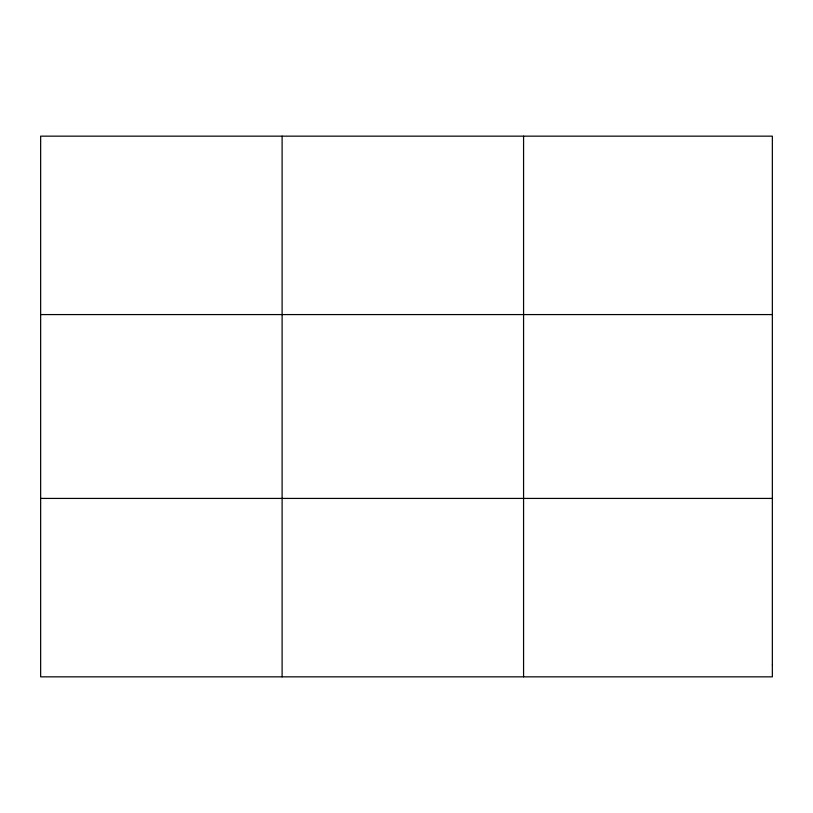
<?xml version="1.0" encoding="UTF-8"?>
<svg xmlns="http://www.w3.org/2000/svg" width="813" height="813" viewBox="0 0 813 813"><rect width="100%" height="100%" fill="white"/><g stroke="black" fill="none" stroke-linecap="round" stroke-linejoin="round"><path stroke-width="1.22" d="M282.111 676.843L282.111 136.157M523.572 676.843L523.572 136.157M40.65 314.58L772.35 314.58M40.65 498.42L772.35 498.42M772.35 664.943L772.35 676.843L40.65 676.843L40.65 136.157L772.35 136.157L772.35 664.943"/></g></svg>
